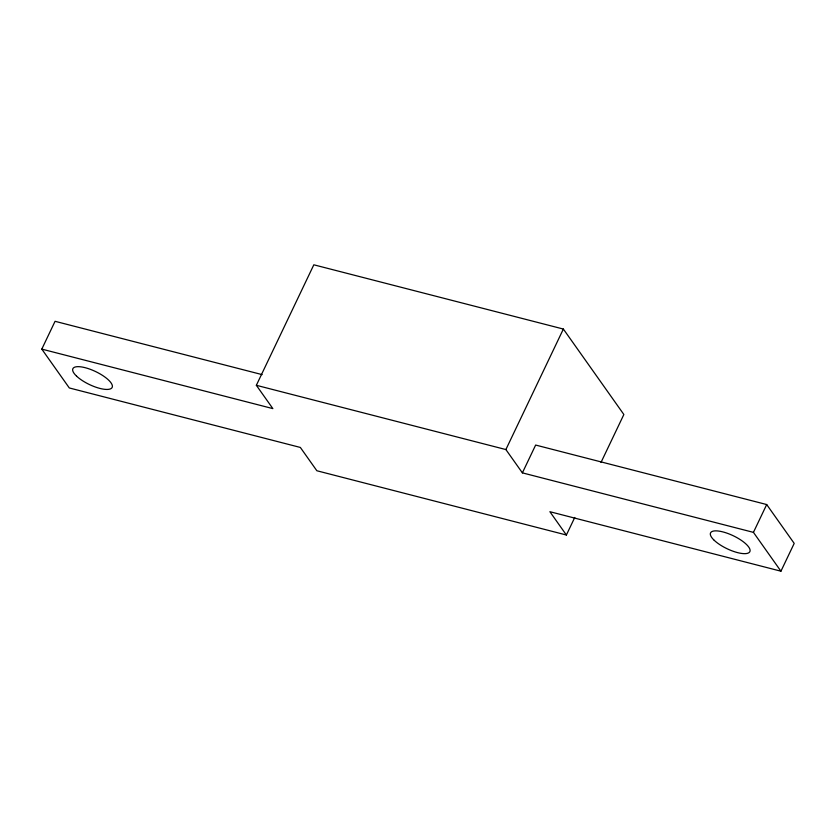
<?xml version="1.0" encoding="UTF-8"?>
<svg xmlns="http://www.w3.org/2000/svg" width="836" height="836" viewBox="0 0 836 836"><rect width="100%" height="100%" fill="white"/><g stroke="black" fill="none" stroke-linecap="round" stroke-linejoin="round"><path stroke-width="1.25" d="M574.76 517.463L566.39 535.009L316.854 470.752L300.354 447.448L69.304 387.956L41.8 349.114L55.061 321.306L262.128 374.622M41.8 349.114L272.849 408.605L256.349 385.302L313.824 264.803L563.36 329.05L623.865 414.51L600.99 462.475M522.385 472.862L535.646 445.055L766.696 504.547L794.2 543.39L780.939 571.197L753.435 532.365L522.385 472.862L505.885 449.559L563.36 329.05M753.435 532.365L766.696 504.547M256.349 385.302L505.885 449.559M780.939 571.197L549.889 511.705L566.39 535.009M76.567 376.137A21.767 7.19 25.5 0 0 110.77 388.74A21.767 7.19 25.5 0 0 90.215 369.282A21.767 7.19 25.5 0 0 76.567 376.137M714.257 540.349A21.767 7.19 25.5 0 0 748.471 552.951A21.767 7.19 25.5 0 0 727.916 533.493A21.767 7.19 25.5 0 0 714.257 540.349"/></g></svg>
